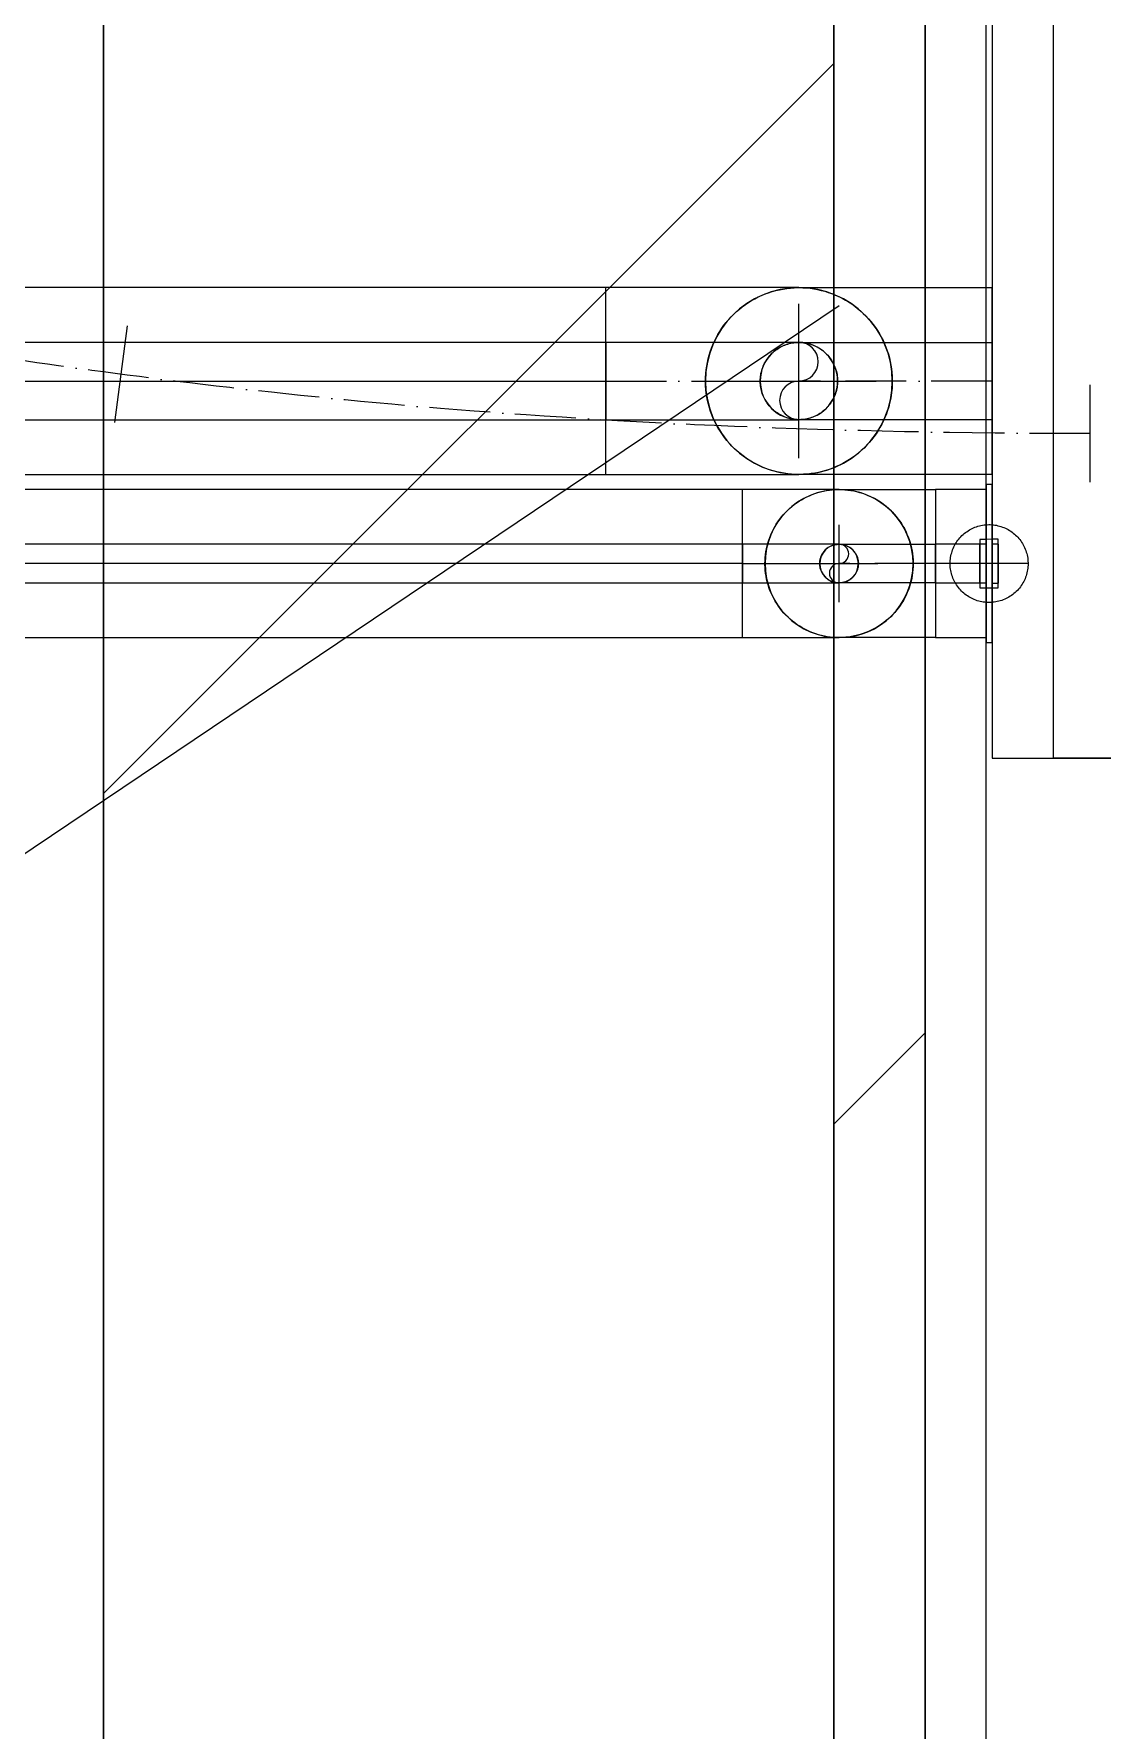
# Model space of a CAD drawing. Header units: millimetres. Extents: x -88595 to 880822, y -1054509 to -148035.
# Drawn here: x 398336.8 to 398512.3, y -270387.7 to -270108.9 of the extents above; entities that cross this region are included whole.
import ezdxf

# ---------------------------------------------------------------- set-up
doc = ezdxf.new("R2010")
doc.units = ezdxf.units.MM
doc.linetypes.add('$7$ADSK_Осевая', pattern=[14, 10, -2, 0, -2])
doc.linetypes.add('$9$ADSK_Осевая', pattern=[14, 10, -2, 0, -2])
for name, color, linetype, lineweight in [('Аннотация', 7, 'Continuous', 20), ('Изоляция', 7, 'Continuous', 18), ('Оборудование', 7, 'Continuous', 18), ('Ограждение', 7, 'Continuous', 9), ('Стены наружные', 7, 'Continuous', 18), ('Трубопровод', 7, 'Continuous', 18), ('Трубопроводы', 7, 'Continuous', 18)]:
    doc.layers.add(name, color=color, linetype=linetype, lineweight=lineweight)

# ---------------------------------------------------------------- blocks, each defined once
blk = doc.blocks.new('$0$ADSK_Настенный внутренний блок кондиционера1 - AS122MFERA-3266731-В_Координация_3 этаж ОВ3')
at = {"layer": 'Оборудование', "color": 150, "true_color": 0x0080ff}
for p, q in [((427.5, 0), (-427.5, 0)), ((-427.5, 0), (-427.5, -10)), ((-427.5, 0), (-427.5, -20)), ((-427.5, -170), (-427.5, -10)), ((427.5, -10), (-427.5, -10))]:
    blk.add_line(p, q, dxfattribs=at)
blk = doc.blocks.new('$0$ADSK_МедьПайка_Отвод-гнутая труба - Отвод _гнутая труба_-94627-В_Координация_3 этаж ОВ3')
at = {"layer": 'Трубопроводы', "color": 190, "true_color": 0x8000ff}
for p, q in [((711.75, 16677.4), (711.75, 16680.58)), ((711.75, 16674.23), (711.75, 16677.4))]:
    blk.add_line(p, q, dxfattribs=at)
at = {"layer": 'Трубопроводы', "color": 190, "true_color": 0x8000ff, "flags": 128}
for points in [[(692.7, 16677.4), (692.7, 16677.53), (692.71, 16677.65), (692.73, 16677.78), (692.74, 16677.91), (692.77, 16678.03), (692.79, 16678.15), (692.83, 16678.28), (692.86, 16678.4), (692.91, 16678.52), (692.95, 16678.64), (693, 16678.75), (693.06, 16678.87), (693.12, 16678.98), (693.19, 16679.09), (693.26, 16679.19), (693.33, 16679.3), (693.41, 16679.4), (693.49, 16679.49), (693.58, 16679.59), (693.67, 16679.68), (693.76, 16679.76), (693.85, 16679.85), (693.95, 16679.93), (694.06, 16680), (694.16, 16680.07), (694.27, 16680.14), (694.38, 16680.2), (694.49, 16680.26), (694.61, 16680.31), (694.73, 16680.36), (694.85, 16680.4), (694.97, 16680.44), (695.09, 16680.48), (695.21, 16680.5), (695.34, 16680.53), (695.46, 16680.55), (695.59, 16680.56), (695.72, 16680.57), (695.84, 16680.58), (695.88, 16680.58)], [(695.88, 16680.58), (696, 16680.57), (696.13, 16680.57), (696.26, 16680.55), (696.38, 16680.53), (696.51, 16680.51), (696.63, 16680.48), (696.75, 16680.45), (696.88, 16680.41), (697, 16680.37), (697.11, 16680.32), (697.23, 16680.27), (697.34, 16680.22), (697.46, 16680.16), (697.56, 16680.09), (697.67, 16680.02), (697.77, 16679.95), (697.87, 16679.87), (697.97, 16679.79), (698.06, 16679.7), (698.16, 16679.61), (698.24, 16679.52), (698.32, 16679.42), (698.4, 16679.32), (698.48, 16679.22), (698.55, 16679.12), (698.62, 16679.01), (698.68, 16678.9), (698.74, 16678.78), (698.79, 16678.67), (698.84, 16678.55), (698.88, 16678.43), (698.92, 16678.31), (698.95, 16678.19), (698.98, 16678.06), (699.01, 16677.94), (699.03, 16677.81), (699.04, 16677.69), (699.05, 16677.56), (699.05, 16677.43), (699.05, 16677.4)], [(695.88, 16680.58), (695.89, 16680.58), (695.93, 16680.58), (695.99, 16680.58), (696.08, 16680.58), (696.19, 16680.58), (696.33, 16680.58), (696.5, 16680.58), (696.68, 16680.58), (696.9, 16680.58), (697.13, 16680.58), (697.39, 16680.58), (697.67, 16680.58), (697.98, 16680.58), (698.3, 16680.58), (698.65, 16680.58), (699.02, 16680.58), (699.41, 16680.58), (699.82, 16680.58), (700.25, 16680.58), (700.69, 16680.58), (701.16, 16680.58), (701.64, 16680.58), (702.14, 16680.58), (702.65, 16680.58), (703.18, 16680.58), (703.72, 16680.58), (704.27, 16680.58), (704.84, 16680.58), (705.41, 16680.58), (706, 16680.58), (706.6, 16680.58), (707.2, 16680.58), (707.81, 16680.58), (708.43, 16680.58), (709.05, 16680.58), (709.68, 16680.58), (710.31, 16680.58), (710.95, 16680.58), (711.58, 16680.58), (711.75, 16680.58)], [(695.88, 16674.23), (695.75, 16674.23), (695.62, 16674.24), (695.5, 16674.25), (695.37, 16674.27), (695.25, 16674.29), (695.12, 16674.32), (695, 16674.35), (694.88, 16674.39), (694.76, 16674.43), (694.64, 16674.48), (694.53, 16674.53), (694.41, 16674.58), (694.3, 16674.64), (694.19, 16674.71), (694.08, 16674.78), (693.98, 16674.85), (693.88, 16674.93), (693.78, 16675.01), (693.69, 16675.1), (693.6, 16675.19), (693.51, 16675.28), (693.43, 16675.38), (693.35, 16675.48), (693.28, 16675.58), (693.21, 16675.68), (693.14, 16675.79), (693.08, 16675.9), (693.02, 16676.02), (692.97, 16676.13), (692.92, 16676.25), (692.87, 16676.37), (692.84, 16676.49), (692.8, 16676.61), (692.77, 16676.74), (692.75, 16676.86), (692.73, 16676.99), (692.72, 16677.11), (692.71, 16677.24), (692.7, 16677.37), (692.7, 16677.4)], [(699.05, 16677.4), (699.05, 16677.27), (699.04, 16677.15), (699.03, 16677.02), (699.01, 16676.89), (698.99, 16676.77), (698.96, 16676.65), (698.93, 16676.52), (698.89, 16676.4), (698.85, 16676.28), (698.8, 16676.16), (698.75, 16676.05), (698.69, 16675.93), (698.63, 16675.82), (698.57, 16675.71), (698.5, 16675.61), (698.42, 16675.5), (698.35, 16675.4), (698.26, 16675.31), (698.18, 16675.21), (698.09, 16675.12), (698, 16675.04), (697.9, 16674.95), (697.8, 16674.87), (697.7, 16674.8), (697.59, 16674.73), (697.48, 16674.66), (697.37, 16674.6), (697.26, 16674.54), (697.15, 16674.49), (697.03, 16674.44), (696.91, 16674.4), (696.79, 16674.36), (696.67, 16674.32), (696.54, 16674.3), (696.42, 16674.27), (696.29, 16674.25), (696.17, 16674.24), (696.04, 16674.23), (695.91, 16674.23), (695.88, 16674.23)], [(711.75, 16674.23), (711.12, 16674.23), (710.48, 16674.23), (709.85, 16674.23), (709.22, 16674.23), (708.6, 16674.23), (707.98, 16674.23), (707.37, 16674.23), (706.76, 16674.23), (706.16, 16674.23), (705.57, 16674.23), (704.99, 16674.23), (704.42, 16674.23), (703.86, 16674.23), (703.32, 16674.23), (702.79, 16674.23), (702.27, 16674.23), (701.77, 16674.23), (701.28, 16674.23), (700.82, 16674.23), (700.36, 16674.23), (699.93, 16674.23), (699.52, 16674.23), (699.12, 16674.23), (698.75, 16674.23), (698.39, 16674.23), (698.06, 16674.23), (697.75, 16674.23), (697.46, 16674.23), (697.2, 16674.23), (696.96, 16674.23), (696.74, 16674.23), (696.54, 16674.23), (696.37, 16674.23), (696.23, 16674.23), (696.11, 16674.23), (696.01, 16674.23), (695.94, 16674.23), (695.9, 16674.23), (695.88, 16674.23)]]:
    blk.add_lwpolyline(points, dxfattribs=at)
at = {"layer": 'Трубопроводы', "color": 190, "true_color": 0x8000ff}
for radius, start, end in [(3.17, 0, 180), (3.18, 180, 0)]:
    blk.add_arc((695.88, 16677.4), radius, start, end, dxfattribs=at)
blk = doc.blocks.new('$0$ADSK_МедьПайка_Отвод-гнутая труба - Отвод _гнутая труба_-V43-В_Координация_3 этаж ОВ3')
at = {"layer": 'Трубопроводы', "color": 190, "true_color": 0x8000ff}
for p, q in [((-21523.8, -17326.63), (-21526.98, -17326.63)), ((-21520.63, -17326.63), (-21523.8, -17326.63))]:
    blk.add_line(p, q, dxfattribs=at)
at = {"layer": 'Трубопроводы', "color": 190, "true_color": 0x8000ff, "flags": 128}
for points in [[(-21526.98, -17326.63), (-21526.98, -17327.26), (-21526.98, -17327.9), (-21526.98, -17328.53), (-21526.98, -17329.16), (-21526.98, -17329.78), (-21526.98, -17330.4), (-21526.98, -17331.02), (-21526.98, -17331.62), (-21526.98, -17332.22), (-21526.98, -17332.81), (-21526.98, -17333.39), (-21526.98, -17333.96), (-21526.98, -17334.52), (-21526.98, -17335.06), (-21526.98, -17335.59), (-21526.98, -17336.11), (-21526.98, -17336.61), (-21526.98, -17337.1), (-21526.98, -17337.57), (-21526.98, -17338.02), (-21526.98, -17338.45), (-21526.98, -17338.86), (-21526.98, -17339.26), (-21526.98, -17339.63), (-21526.98, -17339.99), (-21526.98, -17340.32), (-21526.98, -17340.63), (-21526.98, -17340.92), (-21526.98, -17341.18), (-21526.98, -17341.43), (-21526.98, -17341.64), (-21526.98, -17341.84), (-21526.98, -17342.01), (-21526.98, -17342.15), (-21526.98, -17342.27), (-21526.98, -17342.37), (-21526.98, -17342.44), (-21526.98, -17342.48), (-21526.98, -17342.5)], [(-21520.63, -17342.5), (-21520.63, -17342.49), (-21520.63, -17342.45), (-21520.63, -17342.39), (-21520.63, -17342.3), (-21520.63, -17342.19), (-21520.63, -17342.05), (-21520.63, -17341.89), (-21520.63, -17341.7), (-21520.63, -17341.49), (-21520.63, -17341.25), (-21520.63, -17340.99), (-21520.63, -17340.71), (-21520.63, -17340.41), (-21520.63, -17340.08), (-21520.63, -17339.73), (-21520.63, -17339.36), (-21520.63, -17338.97), (-21520.63, -17338.56), (-21520.63, -17338.14), (-21520.63, -17337.69), (-21520.63, -17337.23), (-21520.63, -17336.74), (-21520.63, -17336.25), (-21520.63, -17335.73), (-21520.63, -17335.21), (-21520.63, -17334.67), (-21520.63, -17334.11), (-21520.63, -17333.55), (-21520.63, -17332.97), (-21520.63, -17332.38), (-21520.63, -17331.79), (-21520.63, -17331.18), (-21520.63, -17330.57), (-21520.63, -17329.95), (-21520.63, -17329.33), (-21520.63, -17328.7), (-21520.63, -17328.07), (-21520.63, -17327.44), (-21520.63, -17326.8), (-21520.63, -17326.63)]]:
    blk.add_lwpolyline(points, dxfattribs=at)
at = {"layer": 'Трубопроводы', "color": 190, "true_color": 0x8000ff}
for radius, start, end in [(3.17, 90, 270), (3.18, 270, 90)]:
    blk.add_arc((-21523.8, -17342.5), radius, start, end, dxfattribs=at)
blk = doc.blocks.new('$0$ADSK_МедьПайка_Отвод-гнутая труба - Отвод _гнутая труба_-V38-В_Координация_3 этаж ОВ3')
at = {"layer": 'Трубопроводы', "color": 134, "true_color": 0x00a6a6}
for p, q in [((727.63, 16707.4), (727.63, 16713.75)), ((727.63, 16701.05), (727.63, 16707.4))]:
    blk.add_line(p, q, dxfattribs=at)
at = {"layer": 'Трубопроводы', "color": 134, "true_color": 0x00a6a6, "flags": 128}
for points in [[(689.53, 16707.4), (689.53, 16707.65), (689.55, 16707.91), (689.57, 16708.16), (689.61, 16708.41), (689.65, 16708.66), (689.71, 16708.91), (689.77, 16709.16), (689.85, 16709.4), (689.93, 16709.64), (690.03, 16709.87), (690.13, 16710.1), (690.24, 16710.33), (690.37, 16710.56), (690.5, 16710.77), (690.64, 16710.99), (690.78, 16711.19), (690.94, 16711.39), (691.1, 16711.59), (691.27, 16711.77), (691.45, 16711.96), (691.64, 16712.13), (691.83, 16712.29), (692.03, 16712.45), (692.24, 16712.6), (692.45, 16712.74), (692.66, 16712.88), (692.88, 16713), (693.11, 16713.12), (693.34, 16713.22), (693.58, 16713.32), (693.81, 16713.41), (694.06, 16713.48), (694.3, 16713.55), (694.55, 16713.61), (694.8, 16713.66), (695.05, 16713.7), (695.3, 16713.72), (695.55, 16713.74), (695.81, 16713.75), (695.88, 16713.75)], [(695.88, 16713.75), (696.13, 16713.75), (696.38, 16713.73), (696.64, 16713.7), (696.89, 16713.67), (697.14, 16713.62), (697.39, 16713.57), (697.63, 16713.5), (697.87, 16713.43), (698.11, 16713.34), (698.35, 16713.25), (698.58, 16713.15), (698.81, 16713.03), (699.03, 16712.91), (699.25, 16712.78), (699.46, 16712.64), (699.67, 16712.49), (699.87, 16712.34), (700.06, 16712.17), (700.25, 16712), (700.43, 16711.82), (700.61, 16711.64), (700.77, 16711.45), (700.93, 16711.25), (701.08, 16711.04), (701.22, 16710.83), (701.35, 16710.61), (701.48, 16710.39), (701.59, 16710.17), (701.7, 16709.94), (701.8, 16709.7), (701.88, 16709.46), (701.96, 16709.22), (702.03, 16708.98), (702.09, 16708.73), (702.14, 16708.48), (702.17, 16708.23), (702.2, 16707.98), (702.22, 16707.72), (702.23, 16707.47), (702.23, 16707.4)], [(695.88, 16713.75), (695.9, 16713.75), (695.98, 16713.75), (696.11, 16713.75), (696.28, 16713.75), (696.51, 16713.75), (696.79, 16713.75), (697.11, 16713.75), (697.49, 16713.75), (697.91, 16713.75), (698.38, 16713.75), (698.9, 16713.75), (699.47, 16713.75), (700.07, 16713.75), (700.73, 16713.75), (701.42, 16713.75), (702.16, 16713.75), (702.94, 16713.75), (703.76, 16713.75), (704.61, 16713.75), (705.51, 16713.75), (706.44, 16713.75), (707.4, 16713.75), (708.39, 16713.75), (709.42, 16713.75), (710.47, 16713.75), (711.55, 16713.75), (712.66, 16713.75), (713.79, 16713.75), (714.95, 16713.75), (716.12, 16713.75), (717.32, 16713.75), (718.52, 16713.75), (719.75, 16713.75), (720.98, 16713.75), (722.23, 16713.75), (723.49, 16713.75), (724.75, 16713.75), (726.02, 16713.75), (727.28, 16713.75), (727.63, 16713.75)], [(695.88, 16701.05), (695.62, 16701.06), (695.37, 16701.07), (695.12, 16701.1), (694.87, 16701.13), (694.62, 16701.18), (694.37, 16701.23), (694.12, 16701.3), (693.88, 16701.37), (693.64, 16701.46), (693.4, 16701.55), (693.17, 16701.66), (692.95, 16701.77), (692.72, 16701.89), (692.5, 16702.02), (692.29, 16702.16), (692.09, 16702.31), (691.88, 16702.46), (691.69, 16702.63), (691.5, 16702.8), (691.32, 16702.98), (691.15, 16703.16), (690.98, 16703.35), (690.83, 16703.55), (690.68, 16703.76), (690.53, 16703.97), (690.4, 16704.19), (690.28, 16704.41), (690.16, 16704.63), (690.06, 16704.86), (689.96, 16705.1), (689.87, 16705.34), (689.79, 16705.58), (689.73, 16705.82), (689.67, 16706.07), (689.62, 16706.32), (689.58, 16706.57), (689.55, 16706.82), (689.54, 16707.08), (689.53, 16707.33), (689.53, 16707.4)], [(702.23, 16707.4), (702.22, 16707.15), (702.21, 16706.89), (702.18, 16706.64), (702.15, 16706.39), (702.1, 16706.14), (702.05, 16705.89), (701.98, 16705.65), (701.91, 16705.4), (701.82, 16705.16), (701.73, 16704.93), (701.62, 16704.7), (701.51, 16704.47), (701.39, 16704.25), (701.26, 16704.03), (701.12, 16703.81), (700.97, 16703.61), (700.82, 16703.41), (700.65, 16703.21), (700.48, 16703.03), (700.3, 16702.85), (700.12, 16702.67), (699.92, 16702.51), (699.72, 16702.35), (699.52, 16702.2), (699.31, 16702.06), (699.09, 16701.92), (698.87, 16701.8), (698.64, 16701.68), (698.41, 16701.58), (698.18, 16701.48), (697.94, 16701.39), (697.7, 16701.32), (697.45, 16701.25), (697.21, 16701.19), (696.96, 16701.14), (696.71, 16701.1), (696.45, 16701.08), (696.2, 16701.06), (695.95, 16701.05), (695.88, 16701.05)], [(727.63, 16701.05), (726.36, 16701.05), (725.09, 16701.05), (723.83, 16701.05), (722.57, 16701.05), (721.32, 16701.05), (720.08, 16701.05), (718.85, 16701.05), (717.64, 16701.05), (716.44, 16701.05), (715.26, 16701.05), (714.1, 16701.05), (712.97, 16701.05), (711.85, 16701.05), (710.76, 16701.05), (709.7, 16701.05), (708.67, 16701.05), (707.66, 16701.05), (706.69, 16701.05), (705.75, 16701.05), (704.85, 16701.05), (703.98, 16701.05), (703.16, 16701.05), (702.37, 16701.05), (701.62, 16701.05), (700.91, 16701.05), (700.25, 16701.05), (699.63, 16701.05), (699.05, 16701.05), (698.52, 16701.05), (698.04, 16701.05), (697.6, 16701.05), (697.21, 16701.05), (696.87, 16701.05), (696.58, 16701.05), (696.34, 16701.05), (696.15, 16701.05), (696.01, 16701.05), (695.92, 16701.05), (695.88, 16701.05)]]:
    blk.add_lwpolyline(points, dxfattribs=at)
at = {"layer": 'Трубопроводы', "color": 134, "true_color": 0x00a6a6}
for start, end in [(360, 180), (180, 0)]:
    blk.add_arc((695.88, 16707.4), 6.35, start, end, dxfattribs=at)
blk = doc.blocks.new('$0$ADSK_МедьПайка_Отвод-гнутая труба - Отвод _гнутая труба_-V42-В_Координация_3 этаж ОВ3')
at = {"layer": 'Трубопроводы', "color": 134, "true_color": 0x00a6a6}
for p, q in [((-21483.8, -17380.75), (-21490.15, -17380.75)), ((-21477.45, -17380.75), (-21483.8, -17380.75))]:
    blk.add_line(p, q, dxfattribs=at)
at = {"layer": 'Трубопроводы', "color": 134, "true_color": 0x00a6a6, "flags": 128}
for points in [[(-21490.15, -17380.75), (-21490.15, -17382.02), (-21490.15, -17383.29), (-21490.15, -17384.56), (-21490.15, -17385.81), (-21490.15, -17387.06), (-21490.15, -17388.3), (-21490.15, -17389.53), (-21490.15, -17390.74), (-21490.15, -17391.94), (-21490.15, -17393.12), (-21490.15, -17394.28), (-21490.15, -17395.42), (-21490.15, -17396.53), (-21490.15, -17397.62), (-21490.15, -17398.68), (-21490.15, -17399.72), (-21490.15, -17400.72), (-21490.15, -17401.69), (-21490.15, -17402.63), (-21490.15, -17403.53), (-21490.15, -17404.4), (-21490.15, -17405.23), (-21490.15, -17406.01), (-21490.15, -17406.76), (-21490.15, -17407.47), (-21490.15, -17408.14), (-21490.15, -17408.76), (-21490.15, -17409.33), (-21490.15, -17409.86), (-21490.15, -17410.35), (-21490.15, -17410.78), (-21490.15, -17411.17), (-21490.15, -17411.51), (-21490.15, -17411.8), (-21490.15, -17412.04), (-21490.15, -17412.23), (-21490.15, -17412.37), (-21490.15, -17412.46), (-21490.15, -17412.5)], [(-21477.45, -17412.5), (-21477.45, -17412.48), (-21477.45, -17412.4), (-21477.45, -17412.28), (-21477.45, -17412.1), (-21477.45, -17411.87), (-21477.45, -17411.59), (-21477.45, -17411.27), (-21477.45, -17410.89), (-21477.45, -17410.47), (-21477.45, -17410), (-21477.45, -17409.48), (-21477.45, -17408.92), (-21477.45, -17408.31), (-21477.45, -17407.65), (-21477.45, -17406.96), (-21477.45, -17406.22), (-21477.45, -17405.44), (-21477.45, -17404.62), (-21477.45, -17403.77), (-21477.45, -17402.87), (-21477.45, -17401.95), (-21477.45, -17400.98), (-21477.45, -17399.99), (-21477.45, -17398.96), (-21477.45, -17397.91), (-21477.45, -17396.83), (-21477.45, -17395.72), (-21477.45, -17394.59), (-21477.45, -17393.43), (-21477.45, -17392.26), (-21477.45, -17391.07), (-21477.45, -17389.86), (-21477.45, -17388.63), (-21477.45, -17387.4), (-21477.45, -17386.15), (-21477.45, -17384.9), (-21477.45, -17383.63), (-21477.45, -17382.37), (-21477.45, -17381.1), (-21477.45, -17380.75)]]:
    blk.add_lwpolyline(points, dxfattribs=at)
at = {"layer": 'Трубопроводы', "color": 134, "true_color": 0x00a6a6}
for start, end in [(90, 270), (270, 90)]:
    blk.add_arc((-21483.8, -17412.5), 6.35, start, end, dxfattribs=at)
blk = doc.blocks.new('3 этаж')
at = {"layer": 'Ограждение'}
blk.add_line((410373.9, 652124.01), (410373.9, 658173.86), dxfattribs=at)
at = {"layer": 'Стены наружные', "lineweight": 30}
for p, q in [((410228.9, 658198.86), (410228.9, 651978.86)), ((410348.9, 652098.86), (410348.9, 658198.86)), ((410363.9, 652113.86), (410363.9, 658193.86))]:
    blk.add_line(p, q, dxfattribs=at)
at = {"layer": 'Стены наружные', "linetype": 'Continuous', "lineweight": 9}
for p, q in [((410228.9, 656192.05), (410348.9, 656312.05)), ((410348.9, 656137.74), (410363.9, 656152.74))]:
    blk.add_line(p, q, dxfattribs=at)

msp = doc.modelspace()

# ---------------------------------------------------------------- linework, layer by layer
at = {"layer": 'Аннотация'}
msp.add_line((398469.1, -270153.57), (397840.12, -270576.78), dxfattribs=at)
at = {"layer": 'Изоляция', "color": 134, "true_color": 0x00a6a6}
for p, q in [((398430.75, -270150.58), (398164.71, -270150.58)), ((398430.75, -270181.28), (398430.75, -270150.58)), ((398494.25, -270181.28), (398494.25, -270150.58)), ((398164.71, -270181.28), (398430.75, -270181.28))]:
    msp.add_line(p, q, dxfattribs=at)
at = {"layer": 'Изоляция', "color": 190, "true_color": 0x8000ff}
for p, q in [((398453.22, -270183.75), (398245.24, -270183.75)), ((398453.22, -270208.1), (398453.22, -270183.75)), ((398493.25, -270183.75), (398484.97, -270183.75)), ((398484.97, -270183.75), (398484.97, -270208.1)), ((398494.25, -270182.95), (398493.25, -270182.95)), ((398493.25, -270182.95), (398493.25, -270208.9)), ((398494.25, -270208.9), (398494.25, -270182.95)), ((398245.24, -270208.1), (398453.22, -270208.1)), ((398484.97, -270208.1), (398493.25, -270208.1)), ((398493.25, -270208.9), (398494.25, -270208.9))]:
    msp.add_line(p, q, dxfattribs=at)
at = {"layer": 'Изоляция', "color": 134, "true_color": 0x00a6a6, "flags": 128}
for points in [[(398462.5, -270150.58), (398462.48, -270150.58), (398462.4, -270150.58), (398462.27, -270150.58), (398462.1, -270150.58), (398461.87, -270150.58), (398461.59, -270150.58), (398461.27, -270150.58), (398460.89, -270150.58), (398460.47, -270150.58), (398460, -270150.58), (398459.48, -270150.58), (398458.91, -270150.58), (398458.31, -270150.58), (398457.65, -270150.58), (398456.96, -270150.58), (398456.22, -270150.58), (398455.44, -270150.58), (398454.62, -270150.58), (398453.77, -270150.58), (398452.87, -270150.58), (398451.94, -270150.58), (398450.98, -270150.58), (398449.99, -270150.58), (398448.96, -270150.58), (398447.91, -270150.58), (398446.82, -270150.58), (398445.72, -270150.58), (398444.58, -270150.58), (398443.43, -270150.58), (398442.26, -270150.58), (398441.06, -270150.58), (398439.86, -270150.58), (398438.63, -270150.58), (398437.4, -270150.58), (398436.15, -270150.58), (398434.89, -270150.58), (398433.63, -270150.58), (398432.36, -270150.58), (398431.09, -270150.58), (398430.75, -270150.58)], [(398447.15, -270165.93), (398447.16, -270165.32), (398447.2, -270164.7), (398447.26, -270164.09), (398447.35, -270163.48), (398447.46, -270162.88), (398447.59, -270162.28), (398447.75, -270161.69), (398447.93, -270161.1), (398448.14, -270160.52), (398448.36, -270159.95), (398448.61, -270159.39), (398448.89, -270158.84), (398449.18, -270158.3), (398449.5, -270157.78), (398449.83, -270157.26), (398450.19, -270156.76), (398450.57, -270156.28), (398450.96, -270155.81), (398451.38, -270155.35), (398451.81, -270154.92), (398452.26, -270154.5), (398452.72, -270154.1), (398453.2, -270153.72), (398453.7, -270153.35), (398454.21, -270153.01), (398454.73, -270152.69), (398455.27, -270152.39), (398455.81, -270152.11), (398456.37, -270151.86), (398456.94, -270151.62), (398457.52, -270151.41), (398458.1, -270151.22), (398458.69, -270151.06), (398459.29, -270150.92), (398459.89, -270150.8), (398460.5, -270150.71), (398461.11, -270150.64), (398461.72, -270150.6), (398462.34, -270150.58), (398462.5, -270150.58)], [(398462.5, -270150.58), (398462.53, -270150.58), (398462.6, -270150.58), (398462.73, -270150.58), (398462.91, -270150.58), (398463.13, -270150.58), (398463.41, -270150.58), (398463.74, -270150.58), (398464.11, -270150.58), (398464.54, -270150.58), (398465.01, -270150.58), (398465.53, -270150.58), (398466.09, -270150.58), (398466.7, -270150.58), (398467.35, -270150.58), (398468.05, -270150.58), (398468.79, -270150.58), (398469.56, -270150.58), (398470.38, -270150.58), (398471.24, -270150.58), (398472.13, -270150.58), (398473.06, -270150.58), (398474.02, -270150.58), (398475.02, -270150.58), (398476.04, -270150.58), (398477.1, -270150.58), (398478.18, -270150.58), (398479.29, -270150.58), (398480.42, -270150.58), (398481.57, -270150.58), (398482.75, -270150.58), (398483.94, -270150.58), (398485.15, -270150.58), (398486.37, -270150.58), (398487.61, -270150.58), (398488.86, -270150.58), (398490.11, -270150.58), (398491.37, -270150.58), (398492.64, -270150.58), (398493.91, -270150.58), (398494.25, -270150.58)], [(398462.5, -270150.58), (398463.12, -270150.59), (398463.73, -270150.63), (398464.34, -270150.69), (398464.95, -270150.78), (398465.55, -270150.88), (398466.15, -270151.02), (398466.74, -270151.18), (398467.33, -270151.36), (398467.91, -270151.56), (398468.48, -270151.79), (398469.04, -270152.04), (398469.59, -270152.31), (398470.13, -270152.61), (398470.66, -270152.92), (398471.17, -270153.26), (398471.67, -270153.62), (398472.15, -270153.99), (398472.62, -270154.39), (398473.08, -270154.8), (398473.51, -270155.23), (398473.93, -270155.68), (398474.33, -270156.15), (398474.71, -270156.63), (398475.08, -270157.13), (398475.42, -270157.64), (398475.74, -270158.16), (398476.04, -270158.69), (398476.32, -270159.24), (398476.57, -270159.8), (398476.81, -270160.37), (398477.02, -270160.94), (398477.21, -270161.53), (398477.37, -270162.12), (398477.51, -270162.72), (398477.63, -270163.32), (398477.72, -270163.93), (398477.79, -270164.54), (398477.83, -270165.15), (398477.85, -270165.76), (398477.85, -270165.93)], [(398462.5, -270181.28), (398461.89, -270181.27), (398461.28, -270181.23), (398460.66, -270181.17), (398460.06, -270181.08), (398459.45, -270180.97), (398458.85, -270180.84), (398458.26, -270180.68), (398457.67, -270180.5), (398457.09, -270180.29), (398456.52, -270180.07), (398455.96, -270179.82), (398455.41, -270179.54), (398454.87, -270179.25), (398454.35, -270178.93), (398453.83, -270178.6), (398453.33, -270178.24), (398452.85, -270177.86), (398452.38, -270177.47), (398451.93, -270177.06), (398451.49, -270176.62), (398451.07, -270176.17), (398450.67, -270175.71), (398450.29, -270175.23), (398449.93, -270174.73), (398449.59, -270174.22), (398449.26, -270173.7), (398448.96, -270173.16), (398448.69, -270172.62), (398448.43, -270172.06), (398448.2, -270171.49), (398447.98, -270170.91), (398447.8, -270170.33), (398447.63, -270169.74), (398447.49, -270169.14), (398447.38, -270168.54), (398447.28, -270167.93), (398447.22, -270167.32), (398447.17, -270166.71), (398447.15, -270166.09), (398447.15, -270165.93)], [(398477.85, -270165.93), (398477.84, -270166.54), (398477.8, -270167.16), (398477.74, -270167.77), (398477.66, -270168.37), (398477.55, -270168.98), (398477.41, -270169.58), (398477.25, -270170.17), (398477.07, -270170.76), (398476.87, -270171.34), (398476.64, -270171.91), (398476.39, -270172.47), (398476.12, -270173.02), (398475.82, -270173.56), (398475.51, -270174.08), (398475.17, -270174.6), (398474.81, -270175.1), (398474.44, -270175.58), (398474.04, -270176.05), (398473.63, -270176.5), (398473.2, -270176.94), (398472.75, -270177.36), (398472.28, -270177.76), (398471.8, -270178.14), (398471.31, -270178.5), (398470.8, -270178.85), (398470.27, -270179.17), (398469.74, -270179.47), (398469.19, -270179.75), (398468.63, -270180), (398468.06, -270180.24), (398467.49, -270180.45), (398466.9, -270180.63), (398466.31, -270180.8), (398465.71, -270180.94), (398465.11, -270181.06), (398464.5, -270181.15), (398463.89, -270181.22), (398463.28, -270181.26), (398462.67, -270181.28), (398462.5, -270181.28)], [(398430.75, -270181.28), (398432.02, -270181.28), (398433.29, -270181.28), (398434.55, -270181.28), (398435.81, -270181.28), (398437.06, -270181.28), (398438.3, -270181.28), (398439.53, -270181.28), (398440.74, -270181.28), (398441.94, -270181.28), (398443.12, -270181.28), (398444.28, -270181.28), (398445.41, -270181.28), (398446.53, -270181.28), (398447.62, -270181.28), (398448.68, -270181.28), (398449.71, -270181.28), (398450.72, -270181.28), (398451.69, -270181.28), (398452.63, -270181.28), (398453.53, -270181.28), (398454.39, -270181.28), (398455.22, -270181.28), (398456.01, -270181.28), (398456.76, -270181.28), (398457.47, -270181.28), (398458.13, -270181.28), (398458.75, -270181.28), (398459.33, -270181.28), (398459.86, -270181.28), (398460.34, -270181.28), (398460.78, -270181.28), (398461.17, -270181.28), (398461.51, -270181.28), (398461.8, -270181.28), (398462.04, -270181.28), (398462.23, -270181.28), (398462.37, -270181.28), (398462.46, -270181.28), (398462.5, -270181.28)], [(398494.25, -270181.28), (398492.98, -270181.28), (398491.71, -270181.28), (398490.45, -270181.28), (398489.19, -270181.28), (398487.94, -270181.28), (398486.7, -270181.28), (398485.48, -270181.28), (398484.26, -270181.28), (398483.07, -270181.28), (398481.89, -270181.28), (398480.73, -270181.28), (398479.59, -270181.28), (398478.48, -270181.28), (398477.39, -270181.28), (398476.32, -270181.28), (398475.29, -270181.28), (398474.29, -270181.28), (398473.32, -270181.28), (398472.38, -270181.28), (398471.48, -270181.28), (398470.61, -270181.28), (398469.78, -270181.28), (398468.99, -270181.28), (398468.24, -270181.28), (398467.54, -270181.28), (398466.87, -270181.28), (398466.25, -270181.28), (398465.67, -270181.28), (398465.14, -270181.28), (398464.66, -270181.28), (398464.22, -270181.28), (398463.83, -270181.28), (398463.5, -270181.28), (398463.2, -270181.28), (398462.96, -270181.28), (398462.77, -270181.28), (398462.63, -270181.28), (398462.54, -270181.28), (398462.5, -270181.28)]]:
    msp.add_lwpolyline(points, dxfattribs=at)
at = {"layer": 'Изоляция', "color": 190, "true_color": 0x8000ff, "flags": 128}
for points in [[(398469.1, -270183.75), (398469.08, -270183.75), (398469.04, -270183.75), (398468.98, -270183.75), (398468.89, -270183.75), (398468.78, -270183.75), (398468.64, -270183.75), (398468.48, -270183.75), (398468.29, -270183.75), (398468.08, -270183.75), (398467.84, -270183.75), (398467.58, -270183.75), (398467.3, -270183.75), (398467, -270183.75), (398466.67, -270183.75), (398466.32, -270183.75), (398465.95, -270183.75), (398465.56, -270183.75), (398465.16, -270183.75), (398464.73, -270183.75), (398464.28, -270183.75), (398463.82, -270183.75), (398463.34, -270183.75), (398462.84, -270183.75), (398462.33, -270183.75), (398461.8, -270183.75), (398461.26, -270183.75), (398460.7, -270183.75), (398460.14, -270183.75), (398459.56, -270183.75), (398458.97, -270183.75), (398458.38, -270183.75), (398457.77, -270183.75), (398457.16, -270183.75), (398456.54, -270183.75), (398455.92, -270183.75), (398455.29, -270183.75), (398454.66, -270183.75), (398454.03, -270183.75), (398453.39, -270183.75), (398453.22, -270183.75)], [(398456.92, -270195.93), (398456.93, -270195.44), (398456.96, -270194.96), (398457.01, -270194.47), (398457.08, -270193.99), (398457.16, -270193.51), (398457.27, -270193.03), (398457.39, -270192.56), (398457.54, -270192.1), (398457.7, -270191.64), (398457.88, -270191.19), (398458.08, -270190.74), (398458.3, -270190.31), (398458.53, -270189.88), (398458.78, -270189.46), (398459.05, -270189.05), (398459.33, -270188.66), (398459.63, -270188.27), (398459.94, -270187.9), (398460.27, -270187.54), (398460.61, -270187.2), (398460.97, -270186.86), (398461.34, -270186.55), (398461.72, -270186.24), (398462.11, -270185.96), (398462.52, -270185.68), (398462.93, -270185.43), (398463.36, -270185.19), (398463.79, -270184.97), (398464.23, -270184.77), (398464.68, -270184.58), (398465.14, -270184.41), (398465.6, -270184.27), (398466.07, -270184.13), (398466.55, -270184.02), (398467.03, -270183.93), (398467.51, -270183.86), (398467.99, -270183.8), (398468.48, -270183.77), (398468.96, -270183.75), (398469.1, -270183.75)], [(398469.1, -270183.75), (398469.11, -270183.75), (398469.15, -270183.75), (398469.21, -270183.75), (398469.3, -270183.75), (398469.41, -270183.75), (398469.55, -270183.75), (398469.71, -270183.75), (398469.9, -270183.75), (398470.11, -270183.75), (398470.35, -270183.75), (398470.61, -270183.75), (398470.89, -270183.75), (398471.19, -270183.75), (398471.52, -270183.75), (398471.87, -270183.75), (398472.24, -270183.75), (398472.63, -270183.75), (398473.04, -270183.75), (398473.46, -270183.75), (398473.91, -270183.75), (398474.37, -270183.75), (398474.86, -270183.75), (398475.35, -270183.75), (398475.87, -270183.75), (398476.39, -270183.75), (398476.93, -270183.75), (398477.49, -270183.75), (398478.05, -270183.75), (398478.63, -270183.75), (398479.22, -270183.75), (398479.81, -270183.75), (398480.42, -270183.75), (398481.03, -270183.75), (398481.65, -270183.75), (398482.27, -270183.75), (398482.9, -270183.75), (398483.53, -270183.75), (398484.16, -270183.75), (398484.8, -270183.75), (398484.97, -270183.75)], [(398469.1, -270183.75), (398469.58, -270183.76), (398470.07, -270183.79), (398470.55, -270183.84), (398471.04, -270183.91), (398471.51, -270184), (398471.99, -270184.1), (398472.46, -270184.23), (398472.93, -270184.37), (398473.38, -270184.53), (398473.84, -270184.72), (398474.28, -270184.91), (398474.72, -270185.13), (398475.15, -270185.36), (398475.56, -270185.61), (398475.97, -270185.88), (398476.37, -270186.16), (398476.75, -270186.46), (398477.12, -270186.78), (398477.48, -270187.1), (398477.83, -270187.45), (398478.16, -270187.8), (398478.48, -270188.17), (398478.78, -270188.55), (398479.07, -270188.95), (398479.34, -270189.35), (398479.6, -270189.77), (398479.83, -270190.19), (398480.05, -270190.62), (398480.26, -270191.07), (398480.44, -270191.52), (398480.61, -270191.97), (398480.76, -270192.44), (398480.89, -270192.91), (398481, -270193.38), (398481.09, -270193.86), (398481.17, -270194.34), (398481.22, -270194.83), (398481.25, -270195.31), (398481.27, -270195.8), (398481.27, -270195.93)], [(398469.1, -270208.1), (398468.61, -270208.09), (398468.12, -270208.07), (398467.64, -270208.02), (398467.16, -270207.95), (398466.68, -270207.86), (398466.2, -270207.76), (398465.73, -270207.63), (398465.27, -270207.49), (398464.81, -270207.32), (398464.35, -270207.14), (398463.91, -270206.94), (398463.47, -270206.73), (398463.05, -270206.49), (398462.63, -270206.24), (398462.22, -270205.98), (398461.82, -270205.69), (398461.44, -270205.4), (398461.07, -270205.08), (398460.71, -270204.75), (398460.36, -270204.41), (398460.03, -270204.06), (398459.71, -270203.69), (398459.41, -270203.3), (398459.12, -270202.91), (398458.85, -270202.51), (398458.6, -270202.09), (398458.36, -270201.67), (398458.14, -270201.23), (398457.93, -270200.79), (398457.75, -270200.34), (398457.58, -270199.88), (398457.43, -270199.42), (398457.3, -270198.95), (398457.19, -270198.48), (398457.1, -270198), (398457.02, -270197.52), (398456.97, -270197.03), (398456.94, -270196.55), (398456.92, -270196.06), (398456.92, -270195.93)], [(398481.27, -270195.93), (398481.26, -270196.42), (398481.23, -270196.9), (398481.18, -270197.39), (398481.11, -270197.87), (398481.03, -270198.35), (398480.92, -270198.82), (398480.8, -270199.29), (398480.65, -270199.76), (398480.49, -270200.22), (398480.31, -270200.67), (398480.11, -270201.11), (398479.89, -270201.55), (398479.66, -270201.98), (398479.41, -270202.4), (398479.14, -270202.8), (398478.86, -270203.2), (398478.56, -270203.58), (398478.25, -270203.96), (398477.92, -270204.32), (398477.58, -270204.66), (398477.22, -270205), (398476.85, -270205.31), (398476.47, -270205.62), (398476.08, -270205.9), (398475.67, -270206.17), (398475.26, -270206.43), (398474.83, -270206.67), (398474.4, -270206.89), (398473.96, -270207.09), (398473.51, -270207.28), (398473.05, -270207.44), (398472.59, -270207.59), (398472.12, -270207.72), (398471.64, -270207.83), (398471.16, -270207.93), (398470.68, -270208), (398470.2, -270208.05), (398469.71, -270208.09), (398469.23, -270208.1), (398469.1, -270208.1)], [(398453.22, -270208.1), (398453.86, -270208.1), (398454.49, -270208.1), (398455.12, -270208.1), (398455.75, -270208.1), (398456.37, -270208.1), (398456.99, -270208.1), (398457.61, -270208.1), (398458.21, -270208.1), (398458.81, -270208.1), (398459.4, -270208.1), (398459.98, -270208.1), (398460.55, -270208.1), (398461.11, -270208.1), (398461.65, -270208.1), (398462.18, -270208.1), (398462.7, -270208.1), (398463.2, -270208.1), (398463.69, -270208.1), (398464.16, -270208.1), (398464.61, -270208.1), (398465.04, -270208.1), (398465.46, -270208.1), (398465.85, -270208.1), (398466.23, -270208.1), (398466.58, -270208.1), (398466.91, -270208.1), (398467.22, -270208.1), (398467.51, -270208.1), (398467.77, -270208.1), (398468.02, -270208.1), (398468.23, -270208.1), (398468.43, -270208.1), (398468.6, -270208.1), (398468.74, -270208.1), (398468.86, -270208.1), (398468.96, -270208.1), (398469.03, -270208.1), (398469.08, -270208.1), (398469.09, -270208.1)], [(398484.97, -270208.1), (398484.34, -270208.1), (398483.7, -270208.1), (398483.07, -270208.1), (398482.44, -270208.1), (398481.82, -270208.1), (398481.2, -270208.1), (398480.58, -270208.1), (398479.98, -270208.1), (398479.38, -270208.1), (398478.79, -270208.1), (398478.21, -270208.1), (398477.64, -270208.1), (398477.08, -270208.1), (398476.54, -270208.1), (398476.01, -270208.1), (398475.49, -270208.1), (398474.99, -270208.1), (398474.5, -270208.1), (398474.03, -270208.1), (398473.58, -270208.1), (398473.15, -270208.1), (398472.74, -270208.1), (398472.34, -270208.1), (398471.97, -270208.1), (398471.61, -270208.1), (398471.28, -270208.1), (398470.97, -270208.1), (398470.68, -270208.1), (398470.42, -270208.1), (398470.17, -270208.1), (398469.96, -270208.1), (398469.76, -270208.1), (398469.59, -270208.1), (398469.45, -270208.1), (398469.33, -270208.1), (398469.23, -270208.1), (398469.16, -270208.1), (398469.12, -270208.1), (398469.1, -270208.1)]]:
    msp.add_lwpolyline(points, dxfattribs=at)
at = {"layer": 'Изоляция', "color": 134, "true_color": 0x00a6a6}
for start, end in [(90, 180), (90, 180), (90, 180), (90, 180), (0, 90), (0, 90), (0, 90), (0, 90), (180, 270), (180, 270), (180, 270), (180, 270), (270, 0), (270, 0), (270, 0), (270, 0)]:
    msp.add_arc((398462.5, -270165.93), 15.35, start, end, dxfattribs=at)
at = {"layer": 'Изоляция', "color": 190, "true_color": 0x8000ff}
for start, end in [(90, 180), (90, 180), (90, 180), (90, 180), (0, 90), (0, 90), (0, 90), (0, 90), (180, 270), (180, 270), (180, 270), (180, 270), (270, 0), (270, 0), (270, 0), (270, 0)]:
    msp.add_arc((398469.1, -270195.93), 12.17, start, end, dxfattribs=at)
at = {"layer": 'Трубопровод', "color": 134, "true_color": 0x00a6a6}
for p, q in [((398462.5, -270178.63), (398462.5, -270153.23)), ((398164.71, -270165.93), (398430.75, -270165.93)), ((398164.71, -270165.93), (398430.75, -270165.93)), ((398449.8, -270165.93), (398475.2, -270165.93))]:
    msp.add_line(p, q, dxfattribs=at)
at = {"layer": 'Трубопровод', "color": 134, "linetype": 'Continuous', "true_color": 0x00a6a6}
for p, q in [((398430.75, -270159.58), (398164.71, -270159.58)), ((398164.71, -270172.28), (398430.75, -270172.28))]:
    msp.add_line(p, q, dxfattribs=at)
at = {"layer": 'Трубопровод', "color": 190, "true_color": 0x8000ff}
for p, q in [((398469.1, -270202.28), (398469.1, -270189.58)), ((398453.22, -270195.93), (398245.24, -270195.93)), ((398453.22, -270195.93), (398245.24, -270195.93)), ((398462.75, -270195.93), (398475.45, -270195.93)), ((398493.25, -270195.93), (398484.97, -270195.93)), ((398493.25, -270195.93), (398484.97, -270195.93))]:
    msp.add_line(p, q, dxfattribs=at)
at = {"layer": 'Трубопровод', "color": 190, "linetype": 'Continuous', "true_color": 0x8000ff}
for p, q in [((398453.22, -270192.75), (398245.24, -270192.75)), ((398493.25, -270192.75), (398484.97, -270192.75)), ((398245.24, -270199.1), (398453.22, -270199.1)), ((398484.97, -270199.1), (398493.25, -270199.1))]:
    msp.add_line(p, q, dxfattribs=at)
at = {"layer": 'Трубопровод', "color": 134, "linetype": 'Continuous', "true_color": 0x00a6a6}
for centre, radius, start, end in [((398462.5, -270165.93), 6.35, 0, 180), ((398462.5, -270162.75), 3.17, 270, 90), ((398462.5, -270165.93), 6.35, 180, 0), ((398462.5, -270169.1), 3.17, 90, 270)]:
    msp.add_arc(centre, radius, start, end, dxfattribs=at)
at = {"layer": 'Трубопровод', "color": 190, "linetype": 'Continuous', "true_color": 0x8000ff}
for centre, radius, start, end in [((398469.1, -270195.93), 3.17, 0, 180), ((398469.1, -270194.34), 1.59, 270, 90), ((398469.1, -270195.93), 3.17, 180, 0), ((398469.1, -270197.52), 1.59, 90, 270)]:
    msp.add_arc(centre, radius, start, end, dxfattribs=at)
at = {"layer": 'Трубопроводы', "color": 24, "true_color": 0xa52900}
for p, q in [((398350.09, -270172.75), (398352.18, -270156.88)), ((398510.37, -270182.56), (398510.37, -270166.56))]:
    msp.add_line(p, q, dxfattribs=at)
at = {"layer": 'Трубопроводы', "color": 134, "linetype": '$7$ADSK_Осевая', "true_color": 0x00a6a6}
for p in [(398430.75, -270165.93), (398494.25, -270165.93)]:
    msp.add_line(p, (398462.5, -270165.93), dxfattribs=at)
at = {"layer": 'Трубопроводы', "color": 190, "true_color": 0x8000ff}
for p, q in [((398493.25, -270191.95), (398492.25, -270191.95)), ((398492.25, -270191.95), (398492.25, -270199.9)), ((398492.25, -270191.95), (398492.25, -270199.9)), ((398493.25, -270192.75), (398492.25, -270192.75)), ((398492.25, -270199.1), (398492.25, -270192.75)), ((398492.25, -270199.1), (398492.25, -270192.75)), ((398494.25, -270191.93), (398493.25, -270191.95)), ((398493.25, -270199.9), (398493.25, -270191.95)), ((398493.25, -270199.9), (398493.25, -270191.95)), ((398493.25, -270192.75), (398493.25, -270199.1)), ((398493.25, -270192.75), (398493.25, -270199.1)), ((398495.25, -270191.93), (398494.25, -270191.93)), ((398494.25, -270191.93), (398494.25, -270199.93)), ((398494.25, -270191.93), (398494.25, -270199.93)), ((398495.25, -270192.73), (398494.25, -270192.73)), ((398494.25, -270199.13), (398494.25, -270192.73)), ((398494.25, -270199.13), (398494.25, -270192.73)), ((398495.25, -270199.93), (398495.25, -270191.93)), ((398495.25, -270199.93), (398495.25, -270191.93)), ((398495.25, -270192.73), (398495.25, -270199.13)), ((398495.25, -270192.73), (398495.25, -270199.13)), ((398500.15, -270195.93), (398487.35, -270195.93)), ((398500.15, -270195.93), (398487.35, -270195.93)), ((398494.25, -270195.93), (398493.25, -270195.93)), ((398492.25, -270199.1), (398493.25, -270199.1)), ((398492.25, -270199.9), (398493.25, -270199.9)), ((398493.25, -270199.9), (398494.25, -270199.93)), ((398494.25, -270199.13), (398495.25, -270199.13)), ((398494.25, -270199.93), (398495.25, -270199.93))]:
    msp.add_line(p, q, dxfattribs=at)
at = {"layer": 'Трубопроводы', "color": 190, "linetype": '$7$ADSK_Осевая', "true_color": 0x8000ff}
for p in [(398453.22, -270195.93), (398484.97, -270195.93)]:
    msp.add_line(p, (398469.1, -270195.93), dxfattribs=at)
at = {"layer": 'Трубопроводы', "color": 190, "true_color": 0x8000ff, "flags": 128}
for points in [[(398487.35, -270195.93), (398487.36, -270195.67), (398487.37, -270195.42), (398487.4, -270195.16), (398487.43, -270194.91), (398487.48, -270194.66), (398487.54, -270194.41), (398487.6, -270194.16), (398487.68, -270193.92), (398487.76, -270193.67), (398487.86, -270193.44), (398487.96, -270193.2), (398488.08, -270192.97), (398488.2, -270192.75), (398488.33, -270192.53), (398488.47, -270192.32), (398488.62, -270192.11), (398488.78, -270191.9), (398488.94, -270191.71), (398489.11, -270191.52), (398489.29, -270191.34), (398489.48, -270191.16), (398489.67, -270191), (398489.87, -270190.84), (398490.08, -270190.69), (398490.29, -270190.54), (398490.51, -270190.41), (398490.74, -270190.28), (398490.96, -270190.17), (398491.2, -270190.06), (398491.43, -270189.96), (398491.67, -270189.88), (398491.92, -270189.8), (398492.16, -270189.73), (398492.41, -270189.67), (398492.66, -270189.62), (398492.92, -270189.58), (398493.17, -270189.56), (398493.43, -270189.54), (398493.68, -270189.53), (398493.94, -270189.53), (398494.19, -270189.54), (398494.45, -270189.57), (398494.7, -270189.6), (398494.96, -270189.64), (398495.21, -270189.7), (398495.45, -270189.76), (398495.7, -270189.83), (398495.94, -270189.92), (398496.18, -270190.01), (398496.42, -270190.11), (398496.65, -270190.22), (398496.87, -270190.34), (398497.09, -270190.47), (398497.31, -270190.61), (398497.52, -270190.75), (398497.72, -270190.91), (398497.92, -270191.07), (398498.11, -270191.24), (398498.29, -270191.42), (398498.47, -270191.61), (398498.64, -270191.8), (398498.8, -270192), (398498.95, -270192.2), (398499.1, -270192.41), (398499.24, -270192.63), (398499.36, -270192.85), (398499.48, -270193.08), (398499.59, -270193.31), (398499.69, -270193.55), (398499.78, -270193.79), (398499.86, -270194.03), (398499.93, -270194.27), (398500, -270194.52), (398500.05, -270194.77), (398500.09, -270195.03), (398500.12, -270195.28), (398500.14, -270195.54), (398500.15, -270195.79), (398500.15, -270195.93)], [(398500.15, -270195.93), (398500.15, -270196.18), (398500.13, -270196.44), (398500.11, -270196.7), (398500.07, -270196.95), (398500.02, -270197.2), (398499.97, -270197.45), (398499.9, -270197.7), (398499.83, -270197.94), (398499.74, -270198.18), (398499.65, -270198.42), (398499.54, -270198.65), (398499.43, -270198.88), (398499.31, -270199.11), (398499.17, -270199.33), (398499.03, -270199.54), (398498.89, -270199.75), (398498.73, -270199.95), (398498.56, -270200.15), (398498.39, -270200.34), (398498.21, -270200.52), (398498.02, -270200.69), (398497.83, -270200.86), (398497.63, -270201.02), (398497.42, -270201.17), (398497.21, -270201.31), (398496.99, -270201.45), (398496.77, -270201.57), (398496.54, -270201.69), (398496.31, -270201.8), (398496.07, -270201.89), (398495.83, -270201.98), (398495.59, -270202.06), (398495.34, -270202.13), (398495.09, -270202.19), (398494.84, -270202.24), (398494.59, -270202.27), (398494.33, -270202.3), (398494.08, -270202.32), (398493.82, -270202.33), (398493.56, -270202.33), (398493.31, -270202.31), (398493.05, -270202.29), (398492.8, -270202.26), (398492.55, -270202.21), (398492.3, -270202.16), (398492.05, -270202.1), (398491.8, -270202.03), (398491.56, -270201.94), (398491.32, -270201.85), (398491.09, -270201.75), (398490.86, -270201.64), (398490.63, -270201.52), (398490.41, -270201.39), (398490.2, -270201.25), (398489.99, -270201.1), (398489.78, -270200.95), (398489.58, -270200.79), (398489.39, -270200.62), (398489.21, -270200.44), (398489.03, -270200.25), (398488.86, -270200.06), (398488.7, -270199.86), (398488.55, -270199.66), (398488.4, -270199.44), (398488.27, -270199.23), (398488.14, -270199.01), (398488.02, -270198.78), (398487.91, -270198.55), (398487.81, -270198.31), (398487.72, -270198.07), (398487.64, -270197.83), (398487.57, -270197.58), (398487.51, -270197.34), (398487.46, -270197.08), (398487.42, -270196.83), (398487.38, -270196.58), (398487.36, -270196.32), (398487.35, -270196.07), (398487.35, -270195.93)]]:
    msp.add_lwpolyline(points, dxfattribs=at)
at = {"layer": 'Трубопроводы', "color": 24, "linetype": '$9$ADSK_Осевая', "true_color": 0xa52900}
msp.add_open_spline([(398510.37, -270174.56), (398170.19, -270174.56), (398299.41, -270062.92), (398299.41, -270403.11)], degree=3, dxfattribs=at)

# ---------------------------------------------------------------- block references
at = {"layer": 'Оборудование', "color": 5, "true_color": 0x0000ff}
msp.add_blockref('3 этаж', (-11880.65, -926425.79), dxfattribs=at)
at = {"layer": 'Оборудование', "color": 150, "true_color": 0x0080ff, "rotation": 90.00000000004323}
msp.add_blockref('$0$ADSK_Настенный внутренний блок кондиционера1 - AS122MFERA-3266731-В_Координация_3 этаж ОВ3', (398494.25, -269800.43), dxfattribs=at)
at = {"layer": 'Трубопроводы', "color": 134, "true_color": 0x00a6a6, "rotation": 90}
msp.add_blockref('$0$ADSK_МедьПайка_Отвод-гнутая труба - Отвод _гнутая труба_-V42-В_Координация_3 этаж ОВ3', (381050, -248682.13), dxfattribs=at)
at = {"layer": 'Трубопроводы', "color": 134, "true_color": 0x00a6a6}
msp.add_blockref('$0$ADSK_МедьПайка_Отвод-гнутая труба - Отвод _гнутая труба_-V38-В_Координация_3 этаж ОВ3', (397766.62, -286873.33), dxfattribs=at)
at = {"layer": 'Трубопроводы', "color": 190, "true_color": 0x8000ff, "rotation": 90}
msp.add_blockref('$0$ADSK_МедьПайка_Отвод-гнутая труба - Отвод _гнутая труба_-V43-В_Координация_3 этаж ОВ3', (381126.59, -248672.13), dxfattribs=at)
at = {"layer": 'Трубопроводы', "color": 190, "true_color": 0x8000ff}
msp.add_blockref('$0$ADSK_МедьПайка_Отвод-гнутая труба - Отвод _гнутая труба_-94627-В_Координация_3 этаж ОВ3', (397773.22, -286873.33), dxfattribs=at)

doc.saveas('drawing.dxf')
